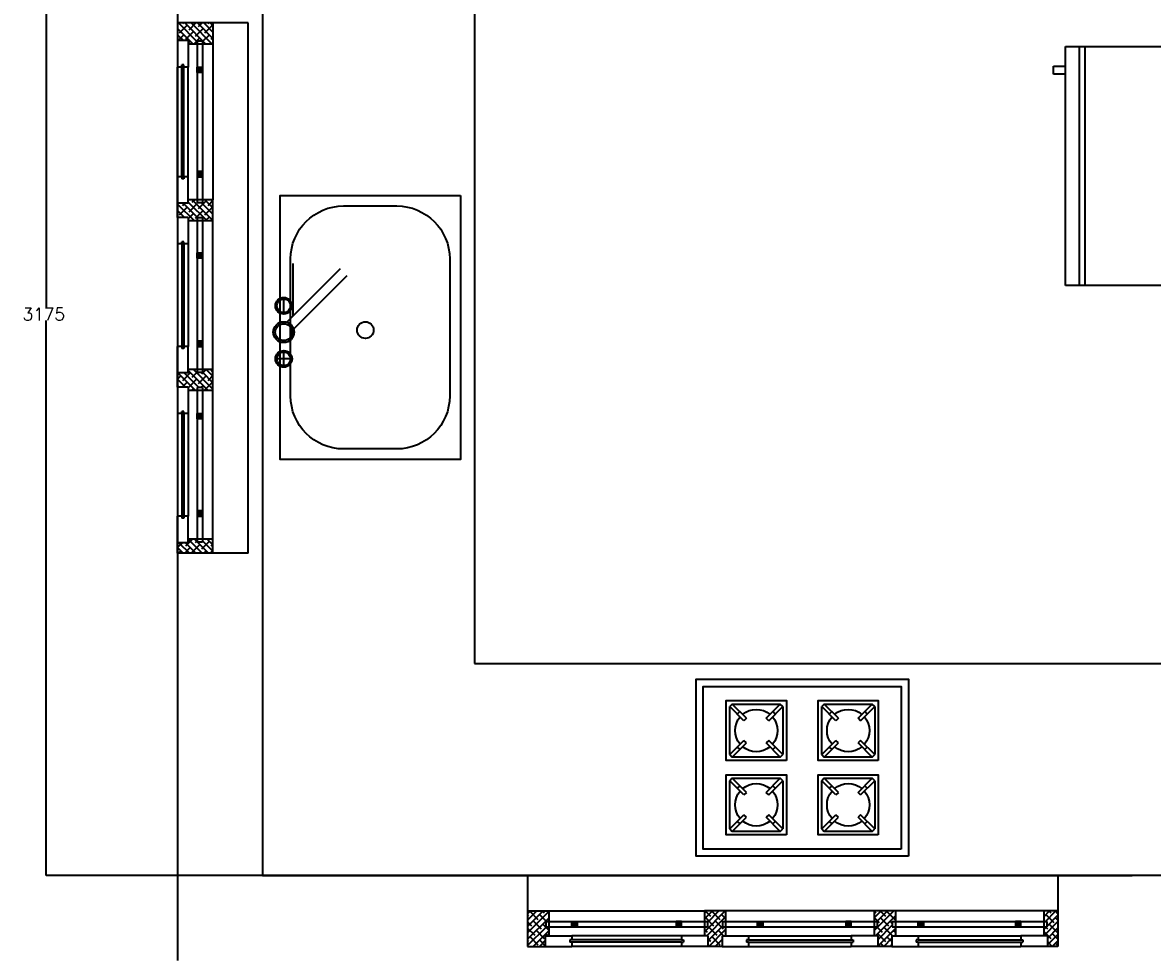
# Model space of a CAD drawing. Extents: x -4409 to 83729, y -39415 to 28842.
# Drawn here: x 8569 to 11765, y -36403 to -33771 of the extents above; entities that cross this region are included whole.
import ezdxf

# ---------------------------------------------------------------- set-up
doc = ezdxf.new("R2010")
doc.units = 0
doc.layers.get('0').update_dxf_attribs({"linetype": 'CONTINUOUS'})
doc.layers.get('DEFPOINTS').update_dxf_attribs({"linetype": 'CONTINUOUS'})
for name, color, linetype in [('1_WALL', 7, 'CONTINUOUS'), ('4_JOINERY', 217, 'CONTINUOUS'), ('FIX', 161, 'CONTINUOUS'), ('FUR', 47, 'CONTINUOUS'), ('WALL', 1, 'CONTINUOUS'), ('WWW_CADBLOCKSFREE_COM', 7, 'CONTINUOUS')]:
    doc.layers.add(name, color=color, linetype=linetype)
doc.styles.add('ROMANS', font='ROMANS.shx')
doc.styles.add('SIMPLEX', font='simplex')
doc.dimstyles.get("Standard").update_dxf_attribs({"dimtxt": 2.5, "dimasz": 2.5, "dimexe": 1.25, "dimexo": 0.625, "dimtad": 1, "dimcen": 2.5, "dimazin": 3, "dimtfac": 1, "dimtmove": 0, "dimatfit": 3})

# ---------------------------------------------------------------- blocks, each defined once
blk = doc.blocks.new('ER5T')
at = {"layer": '4_JOINERY', "color": 150}
for p, q in [((169.14, -27.44), (19.14, -27.44)), ((19.14, -27.44), (19.14, -47.44)), ((169.14, -27.44), (169.14, -47.44)), ((19.14, -37.44), (25.14, -37.44)), ((19.14, -37.44), (69.14, -37.44)), ((19.14, -38.24), (19.94, -37.44)), ((19.14, -40.04), (21.74, -37.44)), ((19.14, -41.83), (23.53, -37.44)), ((19.14, -37.44), (19.14, -47.44)), ((19.14, -43.63), (25.14, -37.63)), ((19.82, -37.56), (22.06, -39.81)), ((23.29, -37.44), (23.86, -38.01)), ((25.08, -37.44), (25.14, -37.49)), ((25.14, -37.44), (25.14, -44.44)), ((75.14, -37.44), (69.14, -37.44)), ((69.14, -37.44), (69.14, -44.44)), ((69.14, -37.92), (69.62, -37.44)), ((69.14, -39.71), (71.41, -37.44)), ((69.14, -43.31), (75.01, -37.44)), ((69.37, -37.44), (70.84, -38.91)), ((69.99, -40.66), (73.21, -37.44)), ((71.29, -37.56), (73.54, -39.81)), ((74.76, -37.44), (75.14, -37.81)), ((75.14, -37.44), (75.14, -44.44)), ((117.14, -37.44), (75.14, -37.44)), ((123.14, -37.44), (117.14, -37.44)), ((117.14, -37.44), (117.14, -44.44)), ((117.14, -37.6), (117.29, -37.44)), ((117.14, -39.39), (119.09, -37.44)), ((117.14, -42.98), (122.68, -37.44)), ((117.14, -37.52), (117.62, -38.01)), ((117.94, -40.38), (120.89, -37.44)), ((118.85, -37.44), (120.32, -38.91)), ((120.76, -37.56), (123.01, -39.81)), ((123.14, -37.44), (123.14, -44.44)), ((169.14, -37.44), (123.14, -37.44)), ((169.14, -37.44), (165.14, -37.44)), ((165.14, -37.44), (165.14, -44.44)), ((165.14, -39.07), (166.77, -37.44)), ((165.62, -40.38), (168.56, -37.44)), ((166.52, -37.44), (167.1, -38.01)), ((168.32, -37.44), (169.14, -38.25)), ((19.14, -38.68), (19.37, -38.91)), ((19.14, -45.43), (25.14, -39.43)), ((19.14, -40.47), (20.27, -41.6)), ((20.72, -40.25), (22.96, -42.5)), ((22.51, -38.46), (24.44, -40.38)), ((23.41, -41.15), (25.14, -42.88)), ((24.28, -40.38), (69.99, -40.38)), ((24.28, -40.38), (24.28, -41.88)), ((31.64, -41.8), (33.05, -40.38)), ((31.64, -41.35), (32.61, -40.38)), ((31.64, -40.91), (32.16, -40.38)), ((31.64, -40.47), (31.72, -40.38)), ((31.64, -40.38), (33.14, -40.38)), ((31.64, -41.88), (31.64, -40.38)), ((31.99, -41.88), (33.14, -40.74)), ((32.43, -41.88), (33.14, -41.18)), ((33.14, -40.38), (33.14, -41.88)), ((62.64, -40.38), (61.14, -40.38)), ((61.14, -40.38), (61.14, -41.88)), ((62.28, -41.88), (61.14, -40.74)), ((61.84, -41.88), (61.14, -41.18)), ((62.64, -41.8), (61.22, -40.38)), ((62.64, -41.35), (61.67, -40.38)), ((62.64, -40.91), (62.11, -40.38)), ((62.64, -40.47), (62.55, -40.38)), ((62.64, -41.88), (62.64, -40.38)), ((69.5, -39.36), (71.74, -41.6)), ((69.8, -44.44), (75.14, -39.1)), ((69.99, -40.38), (69.99, -41.88)), ((72.19, -40.25), (74.43, -42.5)), ((73.99, -38.46), (75.14, -39.61)), ((74.28, -40.38), (117.99, -40.38)), ((74.28, -40.38), (74.28, -41.88)), ((84.14, -41.8), (85.55, -40.38)), ((84.14, -41.35), (85.11, -40.38)), ((84.14, -40.91), (84.66, -40.38)), ((84.14, -40.47), (84.22, -40.38)), ((84.14, -40.38), (85.64, -40.38)), ((84.14, -41.88), (84.14, -40.38)), ((84.49, -41.88), (85.64, -40.74)), ((84.93, -41.88), (85.64, -41.18)), ((85.64, -40.38), (85.64, -41.88)), ((110.64, -40.38), (109.14, -40.38)), ((109.14, -40.38), (109.14, -41.88)), ((110.28, -41.88), (109.14, -40.74)), ((109.84, -41.88), (109.14, -41.18)), ((110.64, -41.8), (109.22, -40.38)), ((110.64, -41.35), (109.67, -40.38)), ((110.64, -40.91), (110.11, -40.38)), ((110.64, -40.47), (110.55, -40.38)), ((110.64, -41.88), (110.64, -40.38)), ((117.14, -39.32), (118.52, -40.7)), ((117.48, -44.44), (123.14, -38.78)), ((117.99, -40.38), (117.99, -41.88)), ((118.14, -45.58), (122.28, -41.43)), ((118.97, -39.36), (121.21, -41.6)), ((121.66, -40.25), (122.28, -40.87)), ((122.28, -40.38), (165.99, -40.38)), ((122.28, -40.38), (122.28, -41.88)), ((129.64, -41.8), (131.05, -40.38)), ((129.64, -41.35), (130.61, -40.38)), ((129.64, -40.91), (130.16, -40.38)), ((129.64, -40.47), (129.72, -40.38)), ((129.64, -40.38), (131.14, -40.38)), ((129.64, -41.88), (129.64, -40.38)), ((129.99, -41.88), (131.14, -40.74)), ((130.43, -41.88), (131.14, -41.18)), ((131.14, -40.38), (131.14, -41.88)), ((158.64, -40.38), (157.14, -40.38)), ((157.14, -40.38), (157.14, -41.88)), ((158.28, -41.88), (157.14, -40.74)), ((157.84, -41.88), (157.14, -41.18)), ((158.64, -41.8), (157.22, -40.38)), ((158.64, -41.35), (157.67, -40.38)), ((158.64, -40.91), (158.11, -40.38)), ((158.64, -40.47), (158.55, -40.38)), ((158.64, -41.88), (158.64, -40.38)), ((165.14, -39.64), (165.3, -39.81)), ((165.16, -44.44), (169.14, -40.46)), ((165.75, -38.46), (167.99, -40.7)), ((165.99, -41.81), (169.14, -38.66)), ((165.99, -40.38), (165.99, -41.88)), ((166.65, -41.15), (168.89, -43.4)), ((168.44, -39.36), (169.14, -40.05)), ((19.14, -47.22), (24.47, -41.88)), ((19.14, -42.27), (21.16, -44.3)), ((20.72, -47.44), (25.14, -43.02)), ((21.61, -42.95), (23.86, -45.19)), ((24.14, -44.44), (24.14, -47.44)), ((24.14, -44.44), (25.14, -44.44)), ((24.28, -41.88), (69.99, -41.88)), ((24.31, -43.85), (24.9, -44.44)), ((25.14, -44.44), (31.64, -44.44)), ((33.14, -41.88), (31.64, -41.88)), ((62.64, -44.44), (31.64, -44.44)), ((31.64, -44.44), (31.64, -45.64)), ((32.87, -41.88), (33.14, -41.62)), ((61.4, -41.88), (61.14, -41.62)), ((61.14, -41.88), (62.64, -41.88)), ((62.64, -44.44), (62.64, -45.64)), ((69.14, -44.44), (62.64, -44.44)), ((69.14, -42.59), (69.94, -43.4)), ((69.14, -44.39), (69.19, -44.44)), ((70.14, -44.44), (69.14, -44.44)), ((70.14, -45.9), (74.28, -41.75)), ((70.14, -44.44), (70.14, -47.44)), ((70.39, -42.05), (72.64, -44.3)), ((70.39, -47.44), (75.14, -42.69)), ((73.09, -42.95), (74.58, -44.44)), ((74.14, -44.44), (74.14, -47.44)), ((74.14, -44.44), (75.14, -44.44)), ((74.28, -41.88), (117.99, -41.88)), ((75.14, -44.44), (81.64, -44.44)), ((81.64, -44.44), (81.64, -45.64)), ((81.64, -44.44), (110.64, -44.44)), ((85.64, -41.88), (84.14, -41.88)), ((85.37, -41.88), (85.64, -41.62)), ((109.4, -41.88), (109.14, -41.62)), ((109.14, -41.88), (110.64, -41.88)), ((117.14, -44.44), (110.64, -44.44)), ((110.64, -44.44), (110.64, -45.64)), ((118.14, -44.44), (117.14, -44.44)), ((117.91, -41.88), (119.42, -43.4)), ((118.07, -43.85), (120.32, -46.09)), ((118.14, -47.37), (123.14, -42.37)), ((118.14, -44.44), (118.14, -47.44)), ((119.87, -42.05), (122.11, -44.3)), ((122.14, -44.44), (122.14, -47.44)), ((122.14, -44.44), (123.14, -44.44)), ((122.28, -41.88), (165.99, -41.88)), ((122.56, -42.95), (123.14, -43.52)), ((122.87, -44.44), (123.14, -44.17)), ((123.14, -44.44), (129.64, -44.44)), ((131.14, -41.88), (129.64, -41.88)), ((129.64, -44.44), (129.64, -45.64)), ((129.64, -44.44), (158.64, -44.44)), ((130.87, -41.88), (131.14, -41.62)), ((157.4, -41.88), (157.14, -41.62)), ((157.14, -41.88), (158.64, -41.88)), ((158.64, -44.44), (158.64, -45.64)), ((165.14, -44.44), (158.64, -44.44)), ((165.14, -42.66), (165.91, -41.88)), ((165.14, -43.23), (167.1, -45.19)), ((166.14, -44.44), (165.14, -44.44)), ((165.58, -41.88), (166.2, -42.5)), ((166.14, -45.25), (169.14, -42.25)), ((166.14, -47.05), (169.14, -44.05)), ((166.14, -44.44), (166.14, -47.44)), ((167.54, -43.85), (169.14, -45.44)), ((19.14, -45.86), (19.37, -46.09)), ((19.14, -47.44), (24.14, -47.44)), ((19.82, -44.74), (22.06, -46.99)), ((22.51, -45.64), (24.14, -47.27)), ((22.51, -47.44), (24.14, -45.81)), ((24.14, -47.44), (31.64, -47.44)), ((31.04, -45.64), (31.04, -46.24)), ((31.64, -45.64), (31.04, -45.64)), ((31.64, -46.24), (31.04, -46.24)), ((62.64, -45.64), (31.64, -45.64)), ((62.64, -46.24), (31.64, -46.24)), ((31.64, -46.24), (31.64, -47.44)), ((62.64, -47.44), (31.64, -47.44)), ((62.64, -45.64), (63.24, -45.64)), ((62.64, -46.24), (62.64, -47.44)), ((62.64, -46.24), (63.24, -46.24)), ((70.14, -47.44), (62.64, -47.44)), ((63.24, -45.64), (63.24, -46.24)), ((70.14, -45.39), (70.84, -46.09)), ((70.14, -47.18), (70.39, -47.44)), ((74.14, -47.44), (70.14, -47.44)), ((71.29, -44.74), (73.54, -46.99)), ((72.19, -47.44), (74.14, -45.49)), ((73.99, -45.64), (74.14, -45.79)), ((73.99, -47.44), (74.14, -47.29)), ((74.14, -47.44), (81.64, -47.44)), ((81.04, -45.64), (81.04, -46.24)), ((81.64, -45.64), (81.04, -45.64)), ((81.64, -46.24), (81.04, -46.24)), ((81.64, -45.64), (110.64, -45.64)), ((81.64, -46.24), (81.64, -47.44)), ((81.64, -46.24), (110.64, -46.24)), ((81.64, -47.44), (110.64, -47.44)), ((110.64, -45.64), (111.24, -45.64)), ((110.64, -46.24), (111.24, -46.24)), ((110.64, -46.24), (110.64, -47.44)), ((118.14, -47.44), (110.64, -47.44)), ((111.24, -45.64), (111.24, -46.24)), ((122.14, -47.44), (118.14, -47.44)), ((118.97, -46.54), (119.87, -47.44)), ((119.87, -47.44), (122.14, -45.17)), ((120.76, -44.74), (122.14, -46.12)), ((121.66, -47.44), (122.14, -46.96)), ((122.14, -47.44), (129.64, -47.44)), ((129.04, -45.64), (129.04, -46.24)), ((129.64, -45.64), (129.04, -45.64)), ((129.64, -46.24), (129.04, -46.24)), ((129.64, -45.64), (158.64, -45.64)), ((129.64, -46.24), (129.64, -47.44)), ((129.64, -46.24), (158.64, -46.24)), ((129.64, -47.44), (158.64, -47.44)), ((158.64, -45.64), (159.24, -45.64)), ((158.64, -46.24), (158.64, -47.44)), ((158.64, -46.24), (159.24, -46.24)), ((166.14, -47.44), (158.64, -47.44)), ((159.24, -45.64), (159.24, -46.24)), ((166.14, -46.03), (167.54, -47.44)), ((169.14, -47.44), (166.14, -47.44)), ((167.54, -47.44), (169.14, -45.85)), ((168.44, -46.54), (169.14, -47.23))]:
    blk.add_line(p, q, dxfattribs=at)
blk = doc.blocks.new('DFZDF')
at = {"layer": 'FUR', "color": 1}
for p, q in [((7114.11, 3160.89), (7114.82, 3161.6)), ((7128.4, 3161.6), (7129.11, 3160.89)), ((7140.11, 3160.89), (7140.82, 3161.6)), ((7154.4, 3161.6), (7155.11, 3160.89)), ((7116.23, 3158.77), (7116.94, 3159.48)), ((7126.28, 3159.48), (7126.99, 3158.77)), ((7142.23, 3158.77), (7142.94, 3159.48)), ((7152.28, 3159.48), (7152.99, 3158.77)), ((7116.94, 3148.72), (7116.23, 3149.43)), ((7126.99, 3149.43), (7126.28, 3148.72)), ((7142.94, 3148.72), (7142.23, 3149.43)), ((7152.99, 3149.43), (7152.28, 3148.72)), ((7114.82, 3146.6), (7114.11, 3147.31)), ((7129.11, 3147.31), (7128.4, 3146.6)), ((7140.82, 3146.6), (7140.11, 3147.31)), ((7155.11, 3147.31), (7154.4, 3146.6)), ((7114.11, 3139.89), (7114.82, 3140.6)), ((7116.23, 3137.77), (7116.94, 3138.48)), ((7126.28, 3138.48), (7126.99, 3137.77)), ((7128.4, 3140.6), (7129.11, 3139.89)), ((7140.11, 3139.89), (7140.82, 3140.6)), ((7142.23, 3137.77), (7142.94, 3138.48)), ((7152.28, 3138.48), (7152.99, 3137.77)), ((7154.4, 3140.6), (7155.11, 3139.89)), ((7116.94, 3127.72), (7116.23, 3128.43)), ((7126.99, 3128.43), (7126.28, 3127.72)), ((7142.94, 3127.72), (7142.23, 3128.43)), ((7152.99, 3128.43), (7152.28, 3127.72)), ((7114.82, 3125.6), (7114.11, 3126.31)), ((7129.11, 3126.31), (7128.4, 3125.6)), ((7140.82, 3125.6), (7140.11, 3126.31)), ((7155.11, 3126.31), (7154.4, 3125.6))]:
    blk.add_line(p, q, dxfattribs=at)
at = {"layer": 'FUR'}
for p, q in [((7118.11, 3156.89), (7114.11, 3160.89)), ((7118.82, 3157.6), (7114.82, 3161.6)), ((7124.4, 3157.6), (7128.4, 3161.6)), ((7125.11, 3156.89), (7129.11, 3160.89)), ((7144.11, 3156.89), (7140.11, 3160.89)), ((7144.82, 3157.6), (7140.82, 3161.6)), ((7150.4, 3157.6), (7154.4, 3161.6)), ((7151.11, 3156.89), (7155.11, 3160.89)), ((7118.11, 3156.89), (7118.82, 3157.6)), ((7124.4, 3157.6), (7125.11, 3156.89)), ((7144.11, 3156.89), (7144.82, 3157.6)), ((7150.4, 3157.6), (7151.11, 3156.89)), ((7114.11, 3147.31), (7118.11, 3151.31)), ((7118.11, 3151.31), (7118.82, 3150.6)), ((7124.4, 3150.6), (7125.11, 3151.31)), ((7129.11, 3147.31), (7125.11, 3151.31)), ((7140.11, 3147.31), (7144.11, 3151.31)), ((7144.11, 3151.31), (7144.82, 3150.6)), ((7150.4, 3150.6), (7151.11, 3151.31)), ((7155.11, 3147.31), (7151.11, 3151.31)), ((7114.82, 3146.6), (7118.82, 3150.6)), ((7128.4, 3146.6), (7124.4, 3150.6)), ((7140.82, 3146.6), (7144.82, 3150.6)), ((7154.4, 3146.6), (7150.4, 3150.6)), ((7118.11, 3135.89), (7114.11, 3139.89)), ((7118.82, 3136.6), (7114.82, 3140.6)), ((7124.4, 3136.6), (7128.4, 3140.6)), ((7125.11, 3135.89), (7129.11, 3139.89)), ((7144.11, 3135.89), (7140.11, 3139.89)), ((7144.82, 3136.6), (7140.82, 3140.6)), ((7150.4, 3136.6), (7154.4, 3140.6)), ((7151.11, 3135.89), (7155.11, 3139.89)), ((7118.11, 3135.89), (7118.82, 3136.6)), ((7124.4, 3136.6), (7125.11, 3135.89)), ((7144.11, 3135.89), (7144.82, 3136.6)), ((7150.4, 3136.6), (7151.11, 3135.89)), ((7114.11, 3126.31), (7118.11, 3130.31)), ((7114.82, 3125.6), (7118.82, 3129.6)), ((7118.11, 3130.31), (7118.82, 3129.6)), ((7124.4, 3129.6), (7125.11, 3130.31)), ((7128.4, 3125.6), (7124.4, 3129.6)), ((7129.11, 3126.31), (7125.11, 3130.31)), ((7140.11, 3126.31), (7144.11, 3130.31)), ((7140.82, 3125.6), (7144.82, 3129.6)), ((7144.11, 3130.31), (7144.82, 3129.6)), ((7150.4, 3129.6), (7151.11, 3130.31)), ((7154.4, 3125.6), (7150.4, 3129.6)), ((7155.11, 3126.31), (7151.11, 3130.31))]:
    blk.add_line(p, q, dxfattribs=at)
for points in [[(7104.61, 3118.6), (7164.61, 3118.6), (7164.61, 3168.6), (7104.61, 3168.6)], [(7113.11, 3145.6), (7130.11, 3145.6), (7130.11, 3162.6), (7113.11, 3162.6)], [(7139.11, 3145.6), (7156.11, 3145.6), (7156.11, 3162.6), (7139.11, 3162.6)], [(7113.11, 3124.6), (7130.11, 3124.6), (7130.11, 3141.6), (7113.11, 3141.6)], [(7139.11, 3124.6), (7156.11, 3124.6), (7156.11, 3141.6), (7139.11, 3141.6)]]:
    blk.add_lwpolyline(points, close=True, dxfattribs=at)
at = {"layer": 'FUR', "color": 1}
blk.add_lwpolyline([(7106.61, 3120.6), (7162.61, 3120.6), (7162.61, 3166.6), (7106.61, 3166.6)], close=True, dxfattribs=at)
at = {"layer": 'FUR'}
for points in [[(7114.11, 3160.89), (7114.11, 3147.31)], [(7128.4, 3161.6), (7114.82, 3161.6)], [(7129.11, 3147.31), (7129.11, 3160.89)], [(7140.11, 3160.89), (7140.11, 3147.31)], [(7154.4, 3161.6), (7140.82, 3161.6)], [(7155.11, 3147.31), (7155.11, 3160.89)], [(7114.82, 3146.6), (7128.4, 3146.6)], [(7140.82, 3146.6), (7154.4, 3146.6)], [(7114.11, 3139.89), (7114.11, 3126.31)], [(7128.4, 3140.6), (7114.82, 3140.6)], [(7129.11, 3126.31), (7129.11, 3139.89)], [(7140.11, 3139.89), (7140.11, 3126.31)], [(7154.4, 3140.6), (7140.82, 3140.6)], [(7155.11, 3126.31), (7155.11, 3139.89)], [(7114.82, 3125.6), (7128.4, 3125.6)], [(7140.82, 3125.6), (7154.4, 3125.6)]]:
    blk.add_lwpolyline(points, dxfattribs=at)
at = {"layer": 'FUR', "color": 1}
for centre, start, end in [((7121.61, 3154.1), 139.7802, 220.2198), ((7121.61, 3154.1), 49.7802, 130.2198), ((7121.61, 3154.1), 319.7802, 40.2198), ((7147.61, 3154.1), 139.7802, 220.2198), ((7147.61, 3154.1), 49.7802, 130.2198), ((7147.61, 3154.1), 319.7802, 40.2198), ((7121.61, 3154.1), 229.7802, 310.2198), ((7147.61, 3154.1), 229.7802, 310.2198), ((7121.61, 3133.1), 49.7802, 130.2198), ((7147.61, 3133.1), 49.7802, 130.2198), ((7121.61, 3133.1), 139.7802, 220.2198), ((7121.61, 3133.1), 319.7802, 40.2198), ((7147.61, 3133.1), 139.7802, 220.2198), ((7147.61, 3133.1), 319.7802, 40.2198), ((7121.61, 3133.1), 229.7802, 310.2198), ((7147.61, 3133.1), 229.7802, 310.2198)]:
    blk.add_arc(centre, 6, start, end, dxfattribs=at)
blk = doc.blocks.new('*D52')
at = {"layer": 'DEFPOINTS', "color": 0}
for p in [(8636.1, -33007.8), (9247.9, -33007.8), (9247.9, -36183.3)]:
    blk.add_point(p, dxfattribs=at)
at = {"layer": 'WWW_CADBLOCKSFREE_COM', "color": 252}
for p, q in [((9247.8, -33007.8), (8635.9, -33007.8)), ((8636.1, -33008), (8636.1, -34578)), ((8636.1, -36183.1), (8636.1, -34613.1)), ((9247.8, -36183.3), (8635.9, -36183.3))]:
    blk.add_line(p, q, dxfattribs=at)
for points in [[(8636.1, -33008), (8636.1, -33008), (8636.1, -33007.8)], [(8636.1, -36183.1), (8636.1, -36183.1), (8636.1, -36183.3)]]:
    blk.add_solid(points, dxfattribs=at)
at = {"layer": 'WWW_CADBLOCKSFREE_COM', "color": 6, "linetype": 'CONTINUOUS', "style": 'ROMANS'}
blk.add_text('3175', height=35, dxfattribs=at).set_placement((8569.4, -34613.1))
blk = doc.blocks.new('ERH')
at = {"layer": 'FUR'}
for p, q in [((132505.16, -36799.14), (132505.16, -36731.53)), ((132505.16, -36731.53), (132572.05, -36731.53)), ((132509.11, -36799.14), (132509.11, -36731.53)), ((132510.79, -36799.14), (132510.79, -36731.53)), ((132572.05, -36731.53), (132572.05, -36799.14)), ((132501.77, -36739.42), (132501.77, -36737.16)), ((132501.77, -36737.16), (132505.16, -36737.16)), ((132505.16, -36739.42), (132501.77, -36739.42)), ((132572.05, -36799.14), (132505.16, -36799.14))]:
    blk.add_line(p, q, dxfattribs=at)
at = {"layer": 'FUR', "style": 'SIMPLEX'}
blk.add_text('FG', height=9.579, rotation=270, dxfattribs=at).set_placement((132532.8, -36754.22))

msp = doc.modelspace()

# ---------------------------------------------------------------- linework, layer by layer
at = {"color": 44}
msp.add_lwpolyline([(9777.535, -34439.546), (9777.535, -34826.883, -0.41421356), (9627.535, -34976.883), (9477.486, -34976.883, -0.41421356), (9327.486, -34826.883), (9327.486, -34439.546, -0.41421356), (9477.486, -34289.546), (9627.535, -34289.546, -0.41421356)], format="xyb", close=True, dxfattribs=at)
at = {"layer": '1_WALL'}
for p, q in [((9247.882, -32767.819), (9247.882, -36183.289)), ((9007.882, -33007.819), (9007.882, -36423.289)), ((12247.882, -36183.289), (9247.882, -36183.289))]:
    msp.add_line(p, q, dxfattribs=at)
at = {"layer": 'FUR'}
for p, q in [((9316.865, -34618.524), (9469.064, -34466.469)), ((9334.61, -34600.795), (9334.61, -34452.168)), ((9335.981, -34637.658), (9487.444, -34486.339)), ((9307.926, -34591.092), (9307.926, -34552.71)), ((9307.926, -34741.206), (9307.926, -34702.824)), ((9327.117, -34722.015), (9288.735, -34722.015))]:
    msp.add_line(p, q, dxfattribs=at)
for centre, radius in [((9307.926, -34571.901), 23.519), ((9307.926, -34571.901), 19.191), ((9307.957, -34646.539), 29.398), ((9307.957, -34646.539), 23.989), ((9538.882, -34640.571), 23.519), ((9307.926, -34722.015), 23.519), ((9307.926, -34722.015), 19.191)]:
    msp.add_circle(centre, radius, dxfattribs=at)
at = {"layer": 'WALL', "color": 44, "linetype": 'CONTINUOUS'}
msp.add_lwpolyline([(9807.535, -34259.546), (9807.535, -35006.883), (9297.486, -35006.883), (9297.486, -34259.546)], close=True, dxfattribs=at)
at = {"layer": 'WWW_CADBLOCKSFREE_COM', "color": 8}
msp.add_line((9847.882, -35583.289), (12247.882, -35583.289), dxfattribs=at)
at = {"layer": 'WWW_CADBLOCKSFREE_COM', "color": 7}
msp.add_lwpolyline([(10807.882, -33007.819), (9247.882, -33007.819), (9247.882, -36183.289), (11707.882, -36183.289)], dxfattribs=at)
at = {"layer": 'WWW_CADBLOCKSFREE_COM', "color": 8}
msp.add_lwpolyline([(11347.882, -33007.819), (11347.882, -33607.819), (9847.882, -33607.819), (9847.882, -35583.289)], dxfattribs=at)

# ---------------------------------------------------------------- block references
at = {"layer": '1_WALL', "xscale": 10, "yscale": 10, "zscale": 10, "rotation": 270}
msp.add_blockref('ER5T', (9482.265, -33580.484), dxfattribs=at)
at = {"layer": '1_WALL', "xscale": 10, "yscale": 10, "zscale": 10}
msp.add_blockref('ER5T', (9806.517, -35908.906), dxfattribs=at)
at = {"layer": 'FIX', "color": 7, "xscale": -10, "yscale": 10, "zscale": 10}
msp.add_blockref('DFZDF', (82120.76, -67314.163), dxfattribs=at)
at = {"layer": 'WALL', "linetype": 'CONTINUOUS', "xscale": 10, "yscale": 10, "zscale": 10}
msp.add_blockref('ERH', (-1313532.629, 333477.041), dxfattribs=at)

# ---------------------------------------------------------------- dimensions: what is measured, and where the dimension line sits
at = {"layer": 'WWW_CADBLOCKSFREE_COM'}
dim = msp.add_linear_dim(base=(8636.112, -33007.819), p1=(9247.882, -36183.289), p2=(9247.882, -33007.819), angle=90, dimstyle='Standard', dxfattribs=at)
dim.commit()
dim.dimension.update_dxf_attribs({"geometry": '*D52', "text_midpoint": (8636.112, -34595.554)})

doc.saveas('drawing.dxf')
